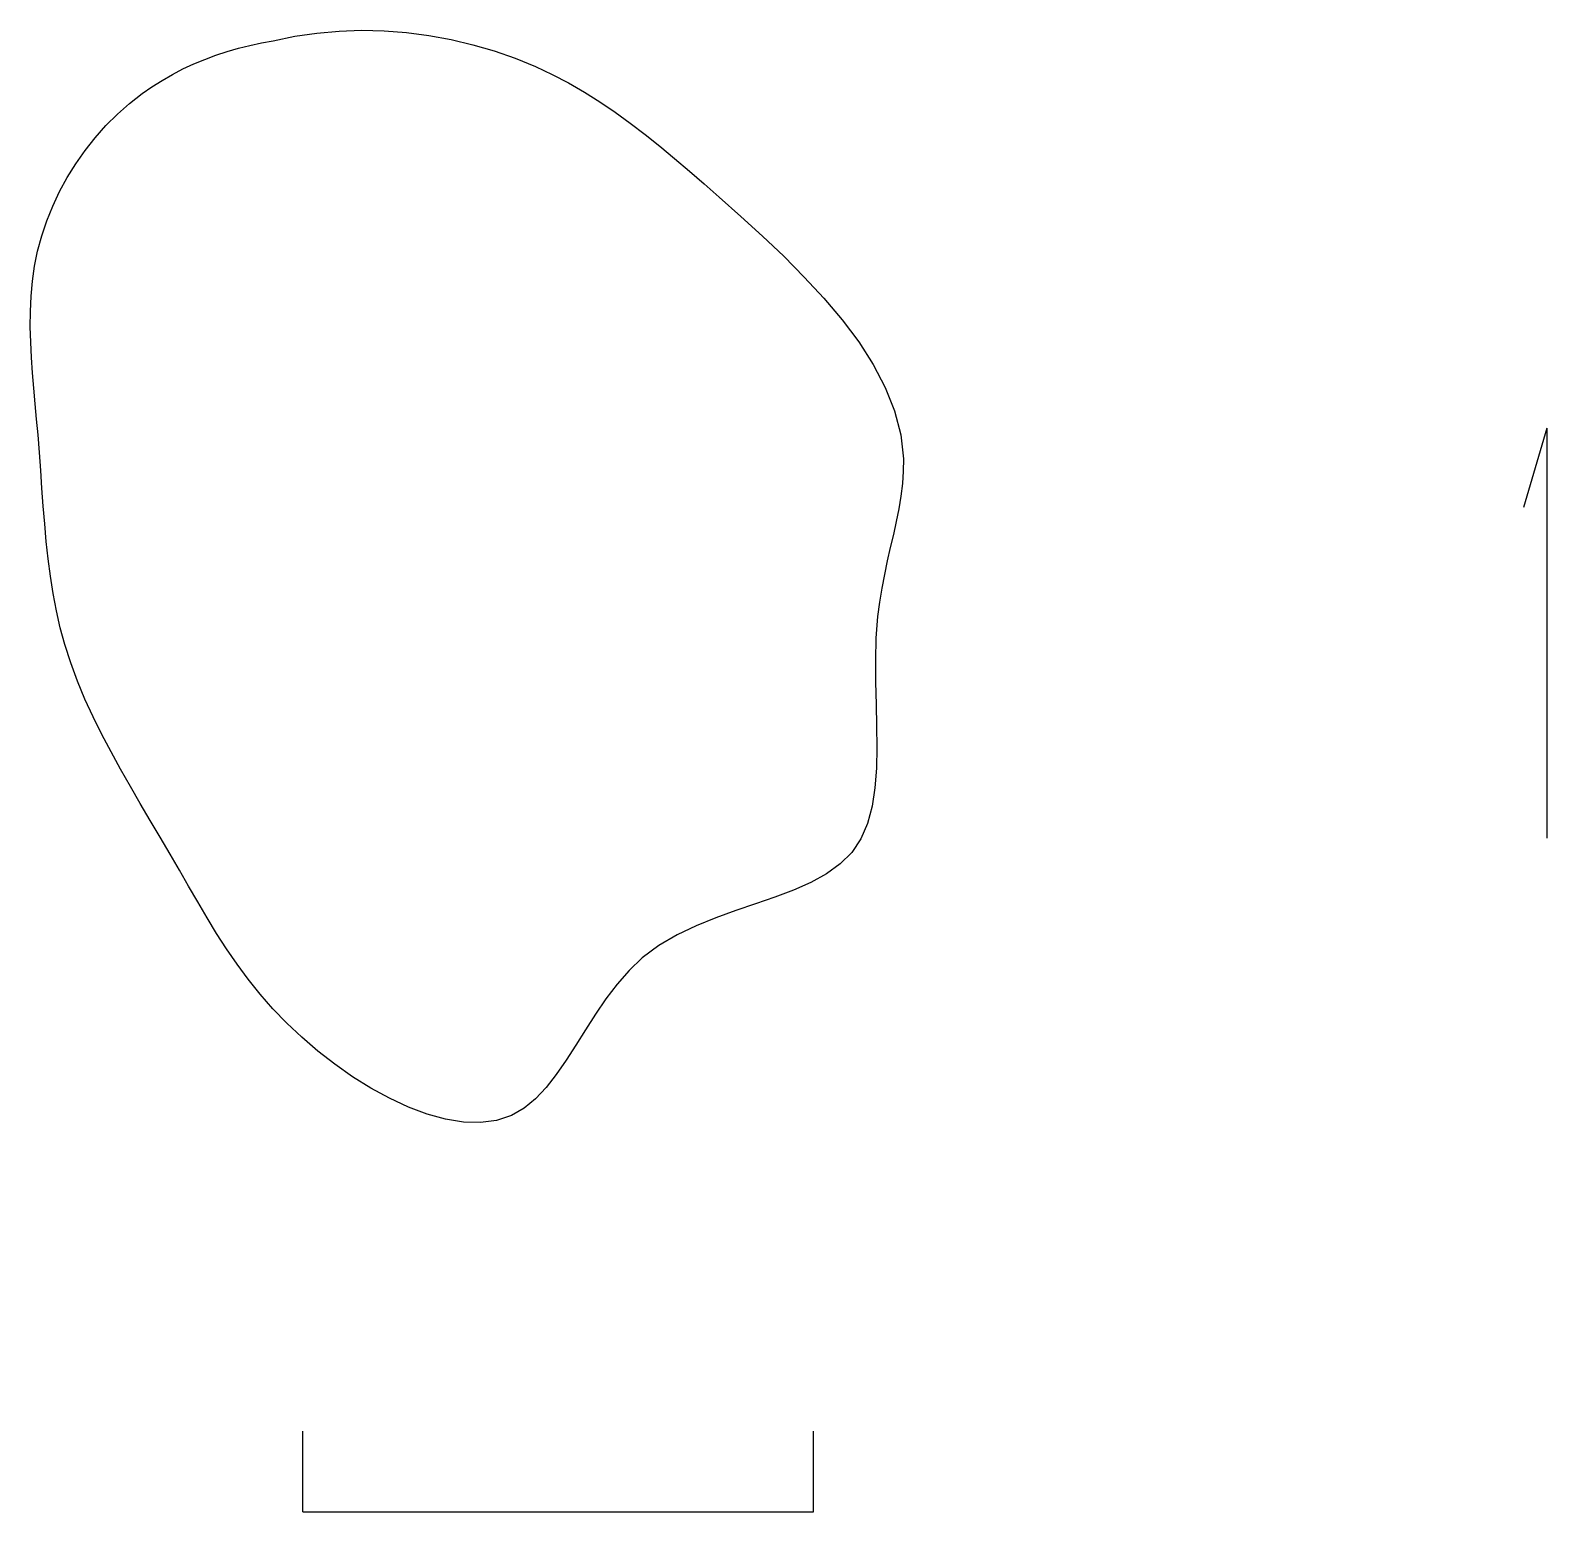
# Model space of a CAD drawing. Extents: x 107.45 to 110.32, y -5.32 to -2.51.
import ezdxf

# ---------------------------------------------------------------- set-up
doc = ezdxf.new("R2010")
doc.units = 0
doc.layers.add('LAYER1', color=7, linetype='CONTINUOUS')
doc.layers.add('LAYER10', color=7, linetype='CONTINUOUS')

msp = doc.modelspace()

# ---------------------------------------------------------------- linework, layer by layer
at = {"layer": 'LAYER1', "color": 7, "linetype": 'CONTINUOUS'}
for points in [[(110.3194, -3.2672), (110.2752, -3.4178)], [(110.3194, -3.2672), (110.3194, -4.0438), (110.3194, -4.0438)], [(107.9639, -5.319), (107.9639, -5.1663)], [(108.931, -5.319), (108.931, -5.1663)], [(107.9639, -5.319), (108.931, -5.319)]]:
    msp.add_lwpolyline(points, dxfattribs=at)
at = {"layer": 'LAYER10', "color": 7, "linetype": 'CONTINUOUS'}
msp.add_lwpolyline([(107.9075, -2.534), (107.9485, -2.5253), (107.9901, -2.5191), (108.0323, -2.5154), (108.0748, -2.514), (108.1175, -2.515), (108.1601, -2.5183), (108.2024, -2.5239), (108.2444, -2.5315), (108.2857, -2.5413), (108.3263, -2.5531), (108.3658, -2.5668), (108.4042, -2.5825), (108.4359, -2.5974), (108.4669, -2.6136), (108.497, -2.631), (108.5264, -2.6495), (108.5554, -2.6691), (108.5839, -2.6896), (108.612, -2.7111), (108.64, -2.7335), (108.6679, -2.7566), (108.6959, -2.7805), (108.724, -2.8049), (108.7524, -2.83), (108.7932, -2.8663), (108.8341, -2.9036), (108.8744, -2.9419), (108.9135, -2.9811), (108.9506, -3.0212), (108.9852, -3.0622), (109.0166, -3.104), (109.044, -3.1467), (109.0669, -3.1903), (109.0844, -3.2346), (109.0961, -3.2798), (109.1011, -3.3257), (109.101, -3.3489), (109.0993, -3.3723), (109.0963, -3.3959), (109.0923, -3.4198), (109.0874, -3.444), (109.0821, -3.4685), (109.0764, -3.4934), (109.0706, -3.5186), (109.0651, -3.5442), (109.06, -3.5703), (109.0556, -3.5968), (109.0521, -3.6238), (109.0491, -3.6648), (109.048, -3.7066), (109.0483, -3.7486), (109.0493, -3.7905), (109.0503, -3.8319), (109.0507, -3.8722), (109.0499, -3.9112), (109.0471, -3.9484), (109.0417, -3.9834), (109.0331, -4.0157), (109.0205, -4.045), (109.0035, -4.0708), (108.9817, -4.0926), (108.9555, -4.1113), (108.9257, -4.1275), (108.8929, -4.1419), (108.8578, -4.1551), (108.8211, -4.1678), (108.7835, -4.1806), (108.7457, -4.1943), (108.7084, -4.2095), (108.6724, -4.2267), (108.6382, -4.2468), (108.6067, -4.2703), (108.5817, -4.294), (108.5588, -4.3202), (108.5377, -4.3481), (108.5178, -4.3771), (108.4989, -4.4066), (108.4806, -4.4359), (108.4623, -4.4642), (108.4438, -4.491), (108.4246, -4.5155), (108.4044, -4.5371), (108.3827, -4.5551), (108.3591, -4.5688), (108.3308, -4.5783), (108.3003, -4.5824), (108.2679, -4.5814), (108.234, -4.5759), (108.1992, -4.5662), (108.1637, -4.5529), (108.128, -4.5363), (108.0926, -4.517), (108.0578, -4.4953), (108.0241, -4.4717), (107.9919, -4.4467), (107.9616, -4.4207), (107.9333, -4.394), (107.9072, -4.3667), (107.883, -4.3389), (107.8604, -4.3107), (107.8393, -4.2821), (107.8195, -4.2532), (107.8005, -4.2239), (107.7824, -4.1943), (107.7647, -4.1645), (107.7473, -4.1344), (107.73, -4.1042), (107.7124, -4.0738), (107.6938, -4.042), (107.6749, -4.0101), (107.656, -3.978), (107.6371, -3.9458), (107.6186, -3.9133), (107.6005, -3.8805), (107.5831, -3.8474), (107.5666, -3.8141), (107.5511, -3.7804), (107.5369, -3.7463), (107.5241, -3.7118), (107.5129, -3.6769), (107.5043, -3.6451), (107.497, -3.613), (107.4909, -3.5805), (107.4858, -3.5478), (107.4815, -3.5149), (107.478, -3.4817), (107.4749, -3.4483), (107.4722, -3.4148), (107.4698, -3.3812), (107.4674, -3.3474), (107.465, -3.3137), (107.4623, -3.2798), (107.4597, -3.2505), (107.457, -3.2211), (107.4543, -3.1918), (107.4519, -3.1625), (107.4498, -3.1333), (107.4484, -3.1042), (107.4477, -3.0752), (107.4479, -3.0463), (107.4492, -3.0175), (107.4518, -2.9889), (107.4559, -2.9605), (107.4616, -2.9323), (107.4693, -2.9034), (107.4788, -2.8749), (107.4901, -2.8468), (107.5031, -2.8194), (107.5177, -2.7926), (107.5339, -2.7666), (107.5516, -2.7415), (107.5706, -2.7174), (107.591, -2.6945), (107.6127, -2.6729), (107.6355, -2.6526), (107.6594, -2.6338), (107.678, -2.6208), (107.6971, -2.6087), (107.7167, -2.5975), (107.7368, -2.5872), (107.7572, -2.5777), (107.778, -2.569), (107.7991, -2.5611), (107.8204, -2.5541), (107.842, -2.5479), (107.8637, -2.5425), (107.8856, -2.5378), (107.9075, -2.534)], dxfattribs=at)

doc.saveas('drawing.dxf')
